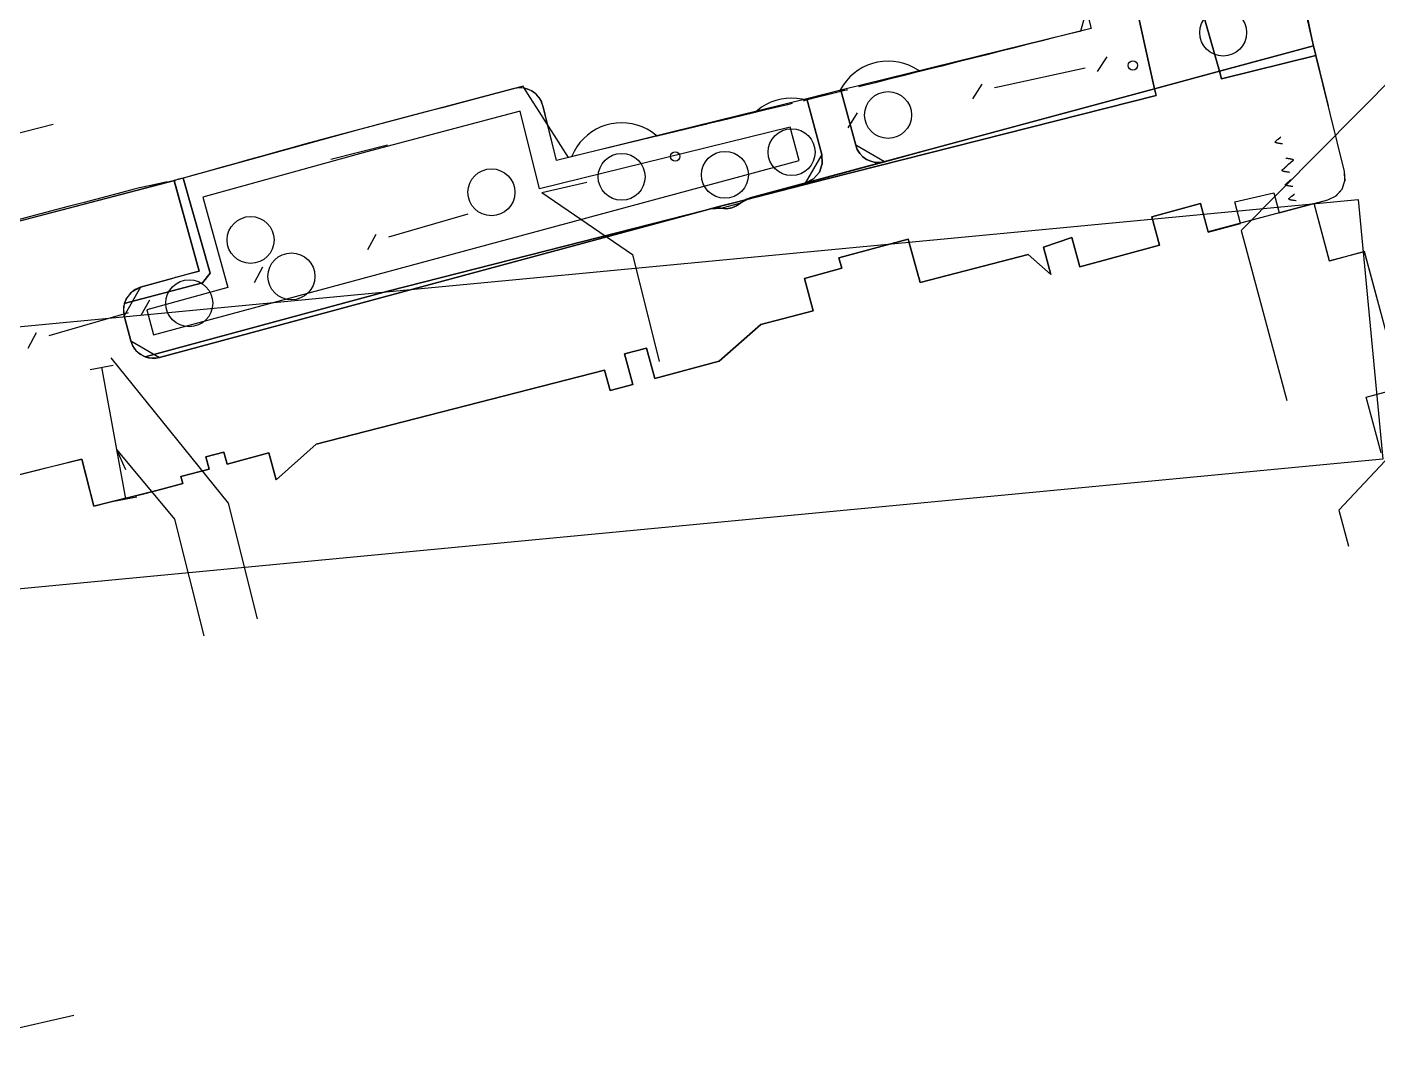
# Model space of a CAD drawing. Header units: metres. Extents: x 16996 to 17837, y 14166 to 14459.
# Drawn here: x 17458.5 to 17516.1, y 14281 to 14324.5 of the extents above; entities that cross this region are included whole.
import ezdxf

# ---------------------------------------------------------------- set-up
doc = ezdxf.new("R2010")
doc.units = ezdxf.units.M
for name, color, linetype in [('BOUNDARY', 7, 'Continuous'), ('BUILDING', 7, 'Continuous'), ('CURB', 7, 'Continuous'), ('ELECTR_CABLE', 7, 'Continuous'), ('ELECTR_CABLE_COMM', 7, 'Continuous'), ('GRASS', 7, 'Continuous'), ('OVERHEAD_POWER_LINE', 7, 'Continuous'), ('ROAD', 7, 'Continuous'), ('SEWER', 7, 'Continuous'), ('SIDEWALK_PATH', 7, 'Continuous'), ('TREE', 3, 'Continuous')]:
    doc.layers.add(name, color=color, linetype=linetype)

# ---------------------------------------------------------------- blocks, each defined once
blk = doc.blocks.new('ВЕЙНИК_КАРЛ_ФЕСТЕР')
blk.add_circle((0, 0), 0.2)
blk = doc.blocks.new('ХОСТА_BARBARA_ANN')
blk.add_circle((0, 0), 0.2)

msp = doc.modelspace()

# ---------------------------------------------------------------- linework, layer by layer
at = {"layer": 'BOUNDARY'}
msp.add_lwpolyline([(17516.278, 14306.347), (17515.64, 14308.72), (17517.128, 14309.119), (17515.569, 14314.921), (17514.081, 14314.521), (17513.422, 14316.974), (17508.899, 14315.764), (17508.576, 14316.967), (17506.501, 14316.409), (17506.828, 14315.192), (17503.427, 14314.275), (17503.09, 14315.528), (17501.883, 14315.107), (17502.196, 14313.941), (17501.228, 14314.803), (17496.617, 14313.598), (17496.117, 14315.457), (17493.16, 14314.663), (17493.282, 14314.209), (17491.69, 14313.781), (17492.062, 14312.397), (17489.826, 14311.807), (17488.045, 14310.253), (17485.303, 14309.512), (17484.956, 14310.8), (17484.019, 14310.557), (17484.369, 14309.26), (17483.399, 14308.998), (17483.167, 14309.862), (17470.867, 14306.71), (17469.159, 14305.189), (17468.849, 14306.337), (17467.075, 14305.857), (17466.936, 14306.37), (17466.169, 14306.163), (17466.308, 14305.65), (17465.105, 14305.325), (17465.184, 14305.03), (17464.075, 14304.732), (17461.389, 14304.064), (17460.876, 14306.073), (17454.065, 14304.356)], dxfattribs=at)
at = {"layer": 'BUILDING'}
msp.add_lwpolyline([(17516.352, 14306.071), (17448.704, 14299.634), (17447.65, 14310.713), (17515.298, 14317.15)], close=True, dxfattribs=at)
at = {"layer": 'CURB'}
for points in [[(17503.637, 14324.977), (17503.465, 14324.323), (17503.428, 14324.314), (17502.943, 14324.192), (17502.251, 14324.018), (17501.766, 14323.896), (17501.073, 14323.723), (17500.588, 14323.601), (17500, 14323.453), (17499.896, 14323.427), (17499.411, 14323.305), (17498.718, 14323.131), (17498.233, 14323.01), (17497.541, 14322.836), (17497.056, 14322.714), (17496.363, 14322.54), (17495.878, 14322.419), (17495.186, 14322.245), (17494.701, 14322.123), (17494.008, 14321.949)], [(17513.309, 14324.123), (17513.161, 14324.821)], [(17496.97, 14319.261), (17513.393, 14323.699)], [(17513.393, 14323.699), (17513.486, 14323.284), (17514.023, 14321.142)], [(17513.486, 14323.284), (17513.412, 14323.633)], [(17491.168, 14321.236), (17490.972, 14321.187), (17490.475, 14321.067), (17489.989, 14320.95), (17489.295, 14320.783), (17488.808, 14320.665), (17488.114, 14320.498), (17487.628, 14320.381), (17486.934, 14320.214), (17486.448, 14320.096), (17485.754, 14319.929), (17485.268, 14319.812), (17484.574, 14319.644), (17484.088, 14319.527), (17483.394, 14319.36), (17482.907, 14319.243), (17482.213, 14319.075), (17481.727, 14318.958), (17481.624, 14318.933), (17481.298, 14319.446), (17481.03, 14319.869), (17480.648, 14320.471), (17480.38, 14320.893), (17479.997, 14321.496), (17479.729, 14321.918), (17479.695, 14321.972), (17479.066, 14321.806), (17478.582, 14321.679), (17477.892, 14321.496), (17477.409, 14321.369), (17476.718, 14321.187), (17476.235, 14321.059), (17475.544, 14320.877), (17475.061, 14320.75), (17474.37, 14320.568), (17473.887, 14320.44), (17473.197, 14320.258), (17472.713, 14320.13), (17472.023, 14319.948), (17471.539, 14319.821), (17471.104, 14319.706), (17470.85, 14319.635), (17470.368, 14319.5), (17469.681, 14319.308), (17469.199, 14319.174), (17468.511, 14318.981), (17468.03, 14318.847), (17467.342, 14318.655), (17466.861, 14318.52), (17466.173, 14318.328), (17465.691, 14318.193), (17465.193, 14318.054), (17465.001, 14318.011), (17464.809, 14317.944), (17465.873, 14314.092), (17463.385, 14313.405), (17462.684, 14312.189), (17462.964, 14311.118), (17464.192, 14310.405), (17487.686, 14316.753), (17488.136, 14316.77), (17488.982, 14316.998), (17489.379, 14317.21), (17489.821, 14317.33)], [(17496.97, 14319.261), (17495.098, 14318.756), (17493.872, 14319.462), (17493.243, 14321.801), (17493.523, 14321.827), (17492.831, 14321.654), (17492.346, 14321.532), (17491.653, 14321.358), (17491.787, 14321.441), (17492.424, 14319.068), (17491.72, 14317.843), (17489.821, 14317.33)], [(17464.513, 14317.902), (17463.817, 14317.745), (17463.329, 14317.636), (17463.111, 14317.587), (17462.637, 14317.461), (17462.153, 14317.333), (17461.463, 14317.15), (17460.98, 14317.022), (17460.29, 14316.839), (17459.806, 14316.711), (17459.116, 14316.528), (17458.633, 14316.4), (17457.943, 14316.217)]]:
    msp.add_lwpolyline(points, dxfattribs=at)
at = {"layer": 'ELECTR_CABLE'}
for points in [[(17512.073, 14319.516), (17512.058, 14319.518), (17512.007, 14319.524), (17511.984, 14319.527), (17511.95, 14319.531), (17511.912, 14319.537), (17511.887, 14319.541), (17511.862, 14319.545), (17511.843, 14319.549), (17511.825, 14319.554), (17511.814, 14319.557), (17511.805, 14319.561), (17511.796, 14319.564), (17511.793, 14319.565), (17511.79, 14319.567), (17511.784, 14319.57), (17511.78, 14319.572), (17511.777, 14319.574), (17511.775, 14319.576), (17511.772, 14319.578), (17511.769, 14319.581), (17511.768, 14319.583), (17511.767, 14319.584), (17511.766, 14319.585), (17511.765, 14319.587), (17511.764, 14319.588), (17511.764, 14319.59), (17511.763, 14319.592), (17511.763, 14319.593), (17511.762, 14319.594), (17511.762, 14319.595), (17511.762, 14319.596), (17511.762, 14319.598), (17511.762, 14319.599), (17511.763, 14319.6), (17511.763, 14319.602), (17511.764, 14319.604), (17511.764, 14319.606), (17511.765, 14319.607), (17511.765, 14319.608), (17511.766, 14319.61), (17511.767, 14319.611), (17511.768, 14319.612), (17511.77, 14319.615), (17511.771, 14319.617), (17511.773, 14319.619), (17511.777, 14319.623), (17511.78, 14319.625), (17511.786, 14319.631), (17511.86, 14319.697), (17511.885, 14319.719), (17511.968, 14319.791), (17512, 14319.82)], [(17512.219, 14318.909), (17512.234, 14318.908), (17512.285, 14318.902), (17512.307, 14318.899), (17512.341, 14318.895), (17512.379, 14318.889), (17512.405, 14318.885), (17512.43, 14318.88), (17512.448, 14318.876), (17512.466, 14318.871), (17512.478, 14318.868), (17512.487, 14318.865), (17512.495, 14318.862), (17512.498, 14318.86), (17512.502, 14318.859), (17512.508, 14318.856), (17512.511, 14318.854), (17512.514, 14318.852), (17512.517, 14318.85), (17512.519, 14318.848), (17512.522, 14318.845), (17512.524, 14318.843), (17512.525, 14318.842), (17512.526, 14318.84), (17512.527, 14318.839), (17512.527, 14318.838), (17512.528, 14318.836), (17512.529, 14318.834), (17512.529, 14318.832), (17512.529, 14318.831), (17512.529, 14318.83), (17512.529, 14318.829), (17512.529, 14318.828), (17512.529, 14318.827), (17512.529, 14318.825), (17512.528, 14318.824), (17512.528, 14318.821), (17512.527, 14318.82), (17512.527, 14318.819), (17512.526, 14318.818), (17512.525, 14318.816), (17512.525, 14318.815), (17512.524, 14318.814), (17512.522, 14318.811), (17512.52, 14318.809), (17512.518, 14318.806), (17512.515, 14318.803), (17512.512, 14318.8), (17512.506, 14318.795), (17512.431, 14318.728), (17512.406, 14318.707), (17512.324, 14318.634), (17512.291, 14318.606)], [(17512.364, 14318.303), (17512.349, 14318.304), (17512.298, 14318.31), (17512.276, 14318.313), (17512.242, 14318.318), (17512.204, 14318.323), (17512.178, 14318.327), (17512.153, 14318.332), (17512.135, 14318.336), (17512.117, 14318.341), (17512.105, 14318.344), (17512.096, 14318.347), (17512.088, 14318.35), (17512.085, 14318.352), (17512.081, 14318.353), (17512.075, 14318.356), (17512.072, 14318.359), (17512.069, 14318.36), (17512.066, 14318.362), (17512.064, 14318.364), (17512.061, 14318.367), (17512.059, 14318.369), (17512.058, 14318.37), (17512.057, 14318.372), (17512.056, 14318.373), (17512.056, 14318.374), (17512.055, 14318.376), (17512.054, 14318.378), (17512.054, 14318.38), (17512.054, 14318.381), (17512.054, 14318.382), (17512.054, 14318.383), (17512.054, 14318.384), (17512.054, 14318.385), (17512.054, 14318.387), (17512.055, 14318.389), (17512.055, 14318.391), (17512.056, 14318.392), (17512.056, 14318.393), (17512.057, 14318.395), (17512.058, 14318.396), (17512.058, 14318.397), (17512.059, 14318.399), (17512.061, 14318.401), (17512.063, 14318.403), (17512.065, 14318.406), (17512.068, 14318.409), (17512.071, 14318.412), (17512.077, 14318.417), (17512.152, 14318.484), (17512.177, 14318.505), (17512.259, 14318.578), (17512.291, 14318.606)], [(17512.51, 14317.696), (17512.495, 14317.698), (17512.444, 14317.704), (17512.421, 14317.706), (17512.387, 14317.711), (17512.349, 14317.716), (17512.324, 14317.721), (17512.299, 14317.725), (17512.281, 14317.729), (17512.262, 14317.734), (17512.251, 14317.737), (17512.242, 14317.74), (17512.234, 14317.744), (17512.23, 14317.745), (17512.227, 14317.747), (17512.221, 14317.75), (17512.217, 14317.752), (17512.215, 14317.754), (17512.212, 14317.756), (17512.209, 14317.758), (17512.207, 14317.76), (17512.205, 14317.762), (17512.204, 14317.764), (17512.203, 14317.765), (17512.202, 14317.766), (17512.202, 14317.768), (17512.201, 14317.77), (17512.2, 14317.771), (17512.2, 14317.773), (17512.2, 14317.774), (17512.2, 14317.775), (17512.2, 14317.776), (17512.2, 14317.777), (17512.2, 14317.779), (17512.2, 14317.78), (17512.2, 14317.782), (17512.201, 14317.784), (17512.201, 14317.785), (17512.202, 14317.786), (17512.203, 14317.788), (17512.203, 14317.789), (17512.204, 14317.791), (17512.205, 14317.792), (17512.207, 14317.795), (17512.208, 14317.796), (17512.211, 14317.799), (17512.214, 14317.802), (17512.217, 14317.805), (17512.223, 14317.811), (17512.297, 14317.877), (17512.322, 14317.899), (17512.405, 14317.971), (17512.437, 14317.999)], [(17512.656, 14317.089), (17512.641, 14317.091), (17512.59, 14317.097), (17512.567, 14317.1), (17512.533, 14317.104), (17512.495, 14317.11), (17512.47, 14317.114), (17512.445, 14317.118), (17512.426, 14317.122), (17512.408, 14317.127), (17512.397, 14317.131), (17512.388, 14317.134), (17512.379, 14317.137), (17512.376, 14317.138), (17512.373, 14317.14), (17512.367, 14317.143), (17512.363, 14317.145), (17512.36, 14317.147), (17512.358, 14317.149), (17512.355, 14317.151), (17512.352, 14317.154), (17512.351, 14317.156), (17512.35, 14317.157), (17512.349, 14317.158), (17512.348, 14317.16), (17512.347, 14317.161), (17512.346, 14317.163), (17512.346, 14317.165), (17512.346, 14317.167), (17512.345, 14317.167), (17512.345, 14317.168), (17512.345, 14317.17), (17512.345, 14317.171), (17512.345, 14317.172), (17512.346, 14317.173), (17512.346, 14317.175), (17512.347, 14317.177), (17512.347, 14317.179), (17512.348, 14317.18), (17512.348, 14317.181), (17512.349, 14317.183), (17512.35, 14317.184), (17512.351, 14317.185), (17512.353, 14317.188), (17512.354, 14317.19), (17512.356, 14317.192), (17512.36, 14317.196), (17512.363, 14317.198), (17512.369, 14317.204), (17512.443, 14317.27), (17512.468, 14317.292), (17512.551, 14317.364), (17512.583, 14317.393)], [(17462.109, 14310.392), (17467.114, 14304.189), (17468.35, 14299.26)], [(17461.229, 14309.901), (17462.213, 14310.078)], [(17461.721, 14309.989), (17462.355, 14306.477), (17462.735, 14304.372)], [(17462.355, 14306.477), (17464.834, 14303.513), (17466.082, 14298.536)], [(17462.355, 14306.477), (17462.741, 14305.626)], [(17517.107, 14306.698), (17514.467, 14303.897), (17514.881, 14302.358)], [(17462.243, 14304.283), (17463.227, 14304.46)]]:
    msp.add_lwpolyline(points, dxfattribs=at)
at = {"layer": 'ELECTR_CABLE_COMM'}
for points in [[(17504.183, 14322.597), (17504.589, 14323.227)], [(17499.794, 14321.918), (17500, 14321.966), (17503.653, 14322.754)], [(17498.865, 14321.431), (17499.261, 14322.067)], [(17493.558, 14320.198), (17493.954, 14320.835)], [(17480.488, 14317.436), (17482.411, 14317.882)], [(17480.488, 14317.436), (17484.352, 14314.798), (17485.496, 14310.238)], [(17473.967, 14315.546), (17477.354, 14316.528)], [(17473.066, 14315.009), (17473.427, 14315.665)], [(17468.238, 14313.61), (17468.6, 14314.266)], [(17463.411, 14312.21), (17463.772, 14312.867)], [(17459.484, 14311.348), (17462.871, 14312.33)], [(17458.583, 14310.811), (17458.945, 14311.468)]]:
    msp.add_lwpolyline(points, dxfattribs=at)
at = {"layer": 'GRASS'}
for points in [[(17508.16, 14326.906), (17509.384, 14322.615), (17513.393, 14323.699), (17512.572, 14327.354)], [(17503.705, 14325.278), (17503.914, 14324.434), (17493.243, 14321.801), (17493.872, 14319.462), (17493.942, 14319.277), (17494.045, 14319.111), (17494.178, 14318.969), (17494.339, 14318.854), (17494.519, 14318.773), (17494.709, 14318.729), (17494.904, 14318.723), (17495.098, 14318.756), (17496.97, 14319.261), (17506.62, 14321.869), (17505.659, 14326.172)]]:
    msp.add_lwpolyline(points, dxfattribs=at)
for points in [[(17508.16, 14326.906), (17505.659, 14326.172), (17506.62, 14321.869), (17509.384, 14322.615)], [(17473.928, 14313.237), (17487.425, 14316.682), (17487.686, 14316.753), (17487.736, 14316.765), (17487.786, 14316.774), (17489.17, 14317.128), (17489.22, 14317.153), (17489.272, 14317.175), (17489.325, 14317.194), (17489.379, 14317.21), (17491.72, 14317.843), (17492.075, 14318.02), (17492.325, 14318.309), (17492.45, 14318.672), (17492.424, 14319.068), (17491.787, 14321.441), (17481.116, 14318.808), (17480.54, 14321.144), (17480.473, 14321.332), (17480.372, 14321.501), (17480.239, 14321.647), (17480.079, 14321.765), (17479.899, 14321.849), (17479.707, 14321.895), (17479.511, 14321.903), (17479.314, 14321.872), (17472.713, 14320.13), (17465.193, 14318.054), (17466.355, 14313.999), (17466.026, 14313.597), (17462.689, 14312.711), (17462.662, 14312.582), (17462.652, 14312.45), (17462.659, 14312.319), (17462.684, 14312.189), (17462.964, 14311.118), (17463.051, 14310.896), (17463.186, 14310.703), (17463.363, 14310.548), (17463.574, 14310.436)], [(17467.103, 14313.394), (17463.652, 14312.441), (17463.931, 14311.37), (17491.459, 14318.808), (17491.075, 14320.236), (17480.385, 14317.598), (17479.569, 14320.905), (17472.974, 14319.165), (17466.038, 14317.25)], [(17463.385, 14313.405), (17463.147, 14313.305), (17462.946, 14313.15), (17462.79, 14312.949), (17462.689, 14312.711), (17466.026, 14313.597), (17466.355, 14313.999), (17465.193, 14318.054), (17464.808, 14317.948), (17465.873, 14314.092), (17465.612, 14314.02)], [(17463.574, 14310.436), (17463.725, 14310.392), (17463.881, 14310.372), (17464.037, 14310.376), (17464.192, 14310.405), (17487.425, 14316.682), (17473.928, 14313.237)], [(17488.982, 14316.998), (17489.026, 14317.035), (17489.072, 14317.068), (17489.12, 14317.1), (17489.17, 14317.128), (17488.677, 14317.002), (17488.374, 14316.925), (17487.996, 14316.828), (17487.786, 14316.774), (17487.873, 14316.785), (17487.961, 14316.787), (17488.049, 14316.782), (17488.136, 14316.77), (17488.363, 14316.752), (17488.585, 14316.786), (17488.794, 14316.869)]]:
    msp.add_lwpolyline(points, close=True, dxfattribs=at)
at = {"layer": 'OVERHEAD_POWER_LINE'}
msp.add_lwpolyline([(17473.914, 14319.466), (17471.493, 14318.844)], dxfattribs=at)
at = {"layer": 'ROAD'}
for points in [[(17517.126, 14309.129), (17515.572, 14314.911), (17515.57, 14314.915), (17515.567, 14314.918), (17515.564, 14314.919), (17515.56, 14314.919), (17514.083, 14314.522), (17514.082, 14314.521), (17514.082, 14314.522), (17513.423, 14316.973), (17513.423, 14316.974), (17513.424, 14316.974), (17514.008, 14317.132), (17514.01, 14317.132), (17514.358, 14317.305), (17514.361, 14317.308), (17514.609, 14317.589), (17514.611, 14317.592), (17514.736, 14317.946), (17514.737, 14317.95), (17514.718, 14318.338), (17514.718, 14318.34), (17513.487, 14323.284), (17513.486, 14323.284), (17512.6, 14327.388)], [(17503.706, 14325.278), (17503.914, 14324.435), (17503.914, 14324.434), (17503.913, 14324.434), (17503.447, 14324.319), (17496.609, 14322.602), (17496.531, 14322.659), (17496.338, 14322.775), (17496.134, 14322.872), (17495.921, 14322.948), (17495.702, 14323.003), (17495.479, 14323.036), (17495.254, 14323.047), (17495.028, 14323.036), (17494.805, 14323.003), (17494.586, 14322.948), (17494.373, 14322.872), (17494.169, 14322.775), (17493.976, 14322.659), (17493.794, 14322.525), (17493.627, 14322.373), (17493.476, 14322.206), (17493.341, 14322.025), (17493.225, 14321.831), (17493.183, 14321.742), (17491.745, 14321.381), (17491.589, 14321.42), (17491.366, 14321.453), (17491.141, 14321.464), (17490.915, 14321.453), (17490.692, 14321.42), (17490.473, 14321.365), (17490.26, 14321.289), (17490.056, 14321.192), (17489.863, 14321.076), (17489.681, 14320.942), (17489.582, 14320.852), (17488.067, 14320.486), (17487.847, 14320.454), (17487.628, 14320.399), (17487.471, 14320.343), (17485.403, 14319.844), (17485.353, 14319.89), (17485.171, 14320.024), (17484.978, 14320.14), (17484.774, 14320.237), (17484.561, 14320.313), (17484.342, 14320.368), (17484.119, 14320.401), (17483.894, 14320.412), (17483.668, 14320.401), (17483.445, 14320.368), (17483.226, 14320.313), (17483.013, 14320.237), (17482.809, 14320.14), (17482.616, 14320.024), (17482.434, 14319.89), (17482.267, 14319.738), (17482.116, 14319.571), (17481.981, 14319.39), (17481.865, 14319.196), (17481.769, 14318.992), (17481.759, 14318.966), (17481.624, 14318.933), (17481.118, 14318.808), (17481.117, 14318.808), (17481.117, 14318.809), (17480.744, 14320.321), (17480.541, 14321.144), (17480.54, 14321.145), (17480.432, 14321.411), (17480.43, 14321.413), (17480.255, 14321.632), (17480.253, 14321.634), (17480.024, 14321.795), (17480.021, 14321.797), (17479.749, 14321.888), (17479.748, 14321.889), (17479.64, 14321.902), (17479.639, 14321.902), (17479.531, 14321.904), (17479.53, 14321.904), (17479.422, 14321.894), (17479.421, 14321.894), (17479.315, 14321.872), (17479.314, 14321.872), (17471.105, 14319.706), (17471.104, 14319.706), (17465.194, 14318.054), (17465.193, 14318.054), (17462.874, 14317.439), (17450.004, 14314.08)], [(17516.278, 14306.347), (17515.641, 14308.719), (17515.641, 14308.72), (17515.642, 14308.721), (17517.119, 14309.117)]]:
    msp.add_lwpolyline(points, dxfattribs=at)
at = {"layer": 'SEWER'}
for points in [[(17518.616, 14324.194), (17510.309, 14315.829), (17512.261, 14308.567)], [(17452.99, 14315.274), (17452.417, 14318.503), (17459.661, 14320.353)], [(17450.181, 14281.296), (17454.802, 14281.044), (17460.535, 14282.364)]]:
    msp.add_lwpolyline(points, dxfattribs=at)
at = {"layer": 'SIDEWALK_PATH'}
for points in [[(17513.486, 14323.284), (17513.393, 14323.699), (17509.384, 14322.615), (17509.476, 14322.292)], [(17489.379, 14317.21), (17489.325, 14317.194), (17489.272, 14317.175), (17489.22, 14317.153), (17489.17, 14317.128), (17492.661, 14318.019), (17506.686, 14321.574), (17506.62, 14321.869)], [(17493.243, 14321.801), (17491.787, 14321.441), (17492.424, 14319.068), (17492.45, 14318.672), (17492.325, 14318.309), (17492.075, 14318.02), (17491.72, 14317.843), (17495.098, 14318.756), (17494.904, 14318.723), (17494.709, 14318.729), (17494.519, 14318.773), (17494.339, 14318.854), (17494.178, 14318.969), (17494.045, 14319.111), (17493.942, 14319.277), (17493.872, 14319.462)], [(17487.786, 14316.774), (17487.736, 14316.765), (17487.686, 14316.753), (17487.425, 14316.682)]]:
    msp.add_lwpolyline(points, close=True, dxfattribs=at)
msp.add_lwpolyline([(17457.467, 14305.227), (17459.171, 14305.653), (17460.876, 14306.073), (17461.007, 14305.571), (17461.136, 14305.069), (17461.264, 14304.567), (17461.389, 14304.064), (17462.06, 14304.235), (17462.731, 14304.403), (17463.403, 14304.568), (17464.075, 14304.732), (17465.184, 14305.03), (17465.105, 14305.325), (17466.308, 14305.65), (17466.169, 14306.163), (17466.936, 14306.37), (17467.075, 14305.857), (17468.849, 14306.337), (17469.159, 14305.189), (17470.867, 14306.71), (17483.167, 14309.862), (17483.399, 14308.998), (17484.369, 14309.26), (17484.019, 14310.557), (17484.956, 14310.8), (17485.303, 14309.512), (17488.045, 14310.253), (17489.826, 14311.807), (17492.062, 14312.397), (17491.69, 14313.781), (17493.282, 14314.209), (17493.16, 14314.663), (17496.117, 14315.457), (17496.617, 14313.598), (17501.228, 14314.803), (17502.196, 14313.941), (17501.883, 14315.107), (17503.09, 14315.528), (17503.427, 14314.273), (17506.828, 14315.192), (17506.501, 14316.409), (17508.576, 14316.967), (17508.902, 14315.752), (17510.283, 14316.125), (17510.037, 14317.042), (17511.699, 14317.432), (17511.93, 14316.571), (17514.008, 14317.132), (17514.359, 14317.306), (17514.609, 14317.591), (17514.736, 14317.947), (17514.718, 14318.339), (17513.486, 14323.284), (17509.476, 14322.292), (17509.384, 14322.615), (17506.62, 14321.869), (17506.686, 14321.574), (17492.661, 14318.019), (17489.17, 14317.128), (17489.12, 14317.1), (17489.072, 14317.068), (17489.026, 14317.035), (17488.982, 14316.998), (17488.794, 14316.869), (17488.585, 14316.786), (17488.363, 14316.752), (17488.136, 14316.77), (17488.049, 14316.782), (17487.961, 14316.787), (17487.873, 14316.785), (17487.786, 14316.774), (17487.425, 14316.682), (17464.192, 14310.405), (17463.997, 14310.373), (17463.801, 14310.379), (17463.61, 14310.424), (17463.429, 14310.505), (17463.269, 14310.621), (17463.135, 14310.765), (17463.032, 14310.932), (17462.964, 14311.118), (17462.684, 14312.189), (17462.661, 14312.582), (17462.785, 14312.941), (17463.034, 14313.228), (17463.385, 14313.405), (17464.719, 14313.773), (17464.794, 14313.803), (17464.871, 14313.827), (17465.873, 14314.092), (17464.809, 14317.944), (17437.676, 14310.863)], dxfattribs=at)
at = {"layer": 'TREE'}
for centre in [(17509.543, 14324.262), (17495.254, 14320.747), (17491.14, 14319.164), (17483.893, 14318.112), (17488.296, 14318.197), (17478.342, 14317.452), (17468.073, 14315.419), (17469.814, 14313.866), (17465.457, 14312.719)]:
    msp.add_circle(centre, 1, dxfattribs=at)

# ---------------------------------------------------------------- block references
at = {"layer": 'BUSH'}
for name, p in [('ВЕЙНИК_КАРЛ_ФЕСТЕР', (17505.692, 14322.865)), ('ХОСТА_BARBARA_ANN', (17486.179, 14318.979))]:
    msp.add_blockref(name, p, dxfattribs=at)

doc.saveas('drawing.dxf')
